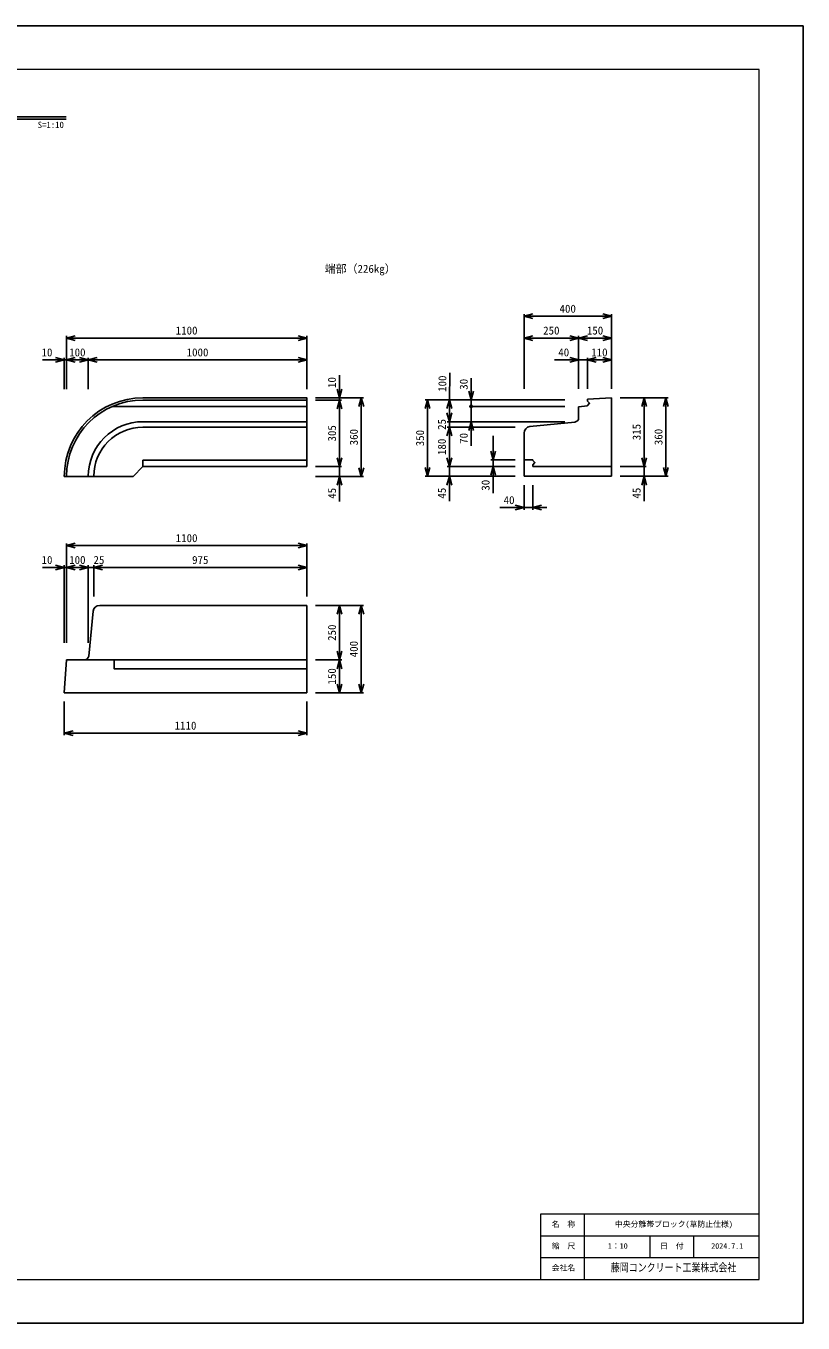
# Model space of a CAD drawing. Units: millimetres, scale not verified. Extents: x -4200 to 4200, y -2970 to 2970.
# Drawn here: x 644 to 4200, y -2970 to 2970 of the extents above; entities that cross this region are included whole.
import ezdxf
from ezdxf.enums import TextEntityAlignment as Align

# ---------------------------------------------------------------- set-up
doc = ezdxf.new("R2010")
doc.units = ezdxf.units.MM
doc.header["$LTSCALE"] = 10
for name, color, linetype, lineweight in [('0-0_DIM', 7, 'Continuous', 25), ('0-1_Defpoints', 5, 'Continuous', 25), ('0-2_OUTLINE', 3, 'Continuous', 25), ('0-4_TXT', 7, 'Continuous', 25), ('0-5_WAKU', 3, 'Continuous', 13), ('0-6_WAKU-LINE', 7, 'Continuous', 13)]:
    doc.layers.add(name, color=color, linetype=linetype, lineweight=lineweight)
doc.layers.add('0-7_WAKU-TXT', color=7, linetype='Continuous')
doc.styles.add('ＭＳ ゴシック', font='')
doc.styles.get('ＭＳ ゴシック').set_extended_font_data('MS Gothic')

msp = doc.modelspace()

# ---------------------------------------------------------------- linework, layer by layer
at = {"layer": '0-0_DIM'}
for p, q in [((2923.26, 1307.7), (2923.26, 1650.83)), ((3323.26, 1640.83), (2923.26, 1640.83)), ((3323.26, 1307.7), (3323.26, 1650.83)), ((829.35, 1307), (829.35, 1550.83)), ((1929.35, 1307), (1929.35, 1550.83)), ((3173.26, 1307.7), (3173.26, 1550.83)), ((1929.35, 1540.83), (829.35, 1540.83)), ((2923.26, 1540.83), (3173.26, 1540.83)), ((3323.26, 1540.83), (3173.26, 1540.83)), ((719.35, 1440.83), (819.35, 1440.83)), ((819.35, 1307), (819.35, 1450.83)), ((829.35, 1440.83), (819.35, 1440.83)), ((929.35, 1440.83), (829.35, 1440.83)), ((929.35, 1307), (929.35, 1450.83)), ((1929.35, 1440.83), (929.35, 1440.83)), ((3063.26, 1440.83), (3173.26, 1440.83)), ((3213.26, 1440.83), (3173.26, 1440.83)), ((3213.26, 1307.7), (3213.26, 1450.83)), ((3323.26, 1440.83), (3213.26, 1440.83)), ((2078.73, 1371.36), (2078.73, 1267)), ((2583.37, 1381.4), (2581.47, 1256.43)), ((1969.35, 1267), (2188.73, 1267)), ((1969.35, 1257), (2088.73, 1257)), ((2178.73, 1267), (2178.73, 907)), ((3110.73, 1257.7), (2471.48, 1257.7)), ((2481.48, 1257.7), (2481.48, 907.7)), ((3363.26, 1267.7), (3582.64, 1267.7)), ((3472.64, 952.7), (3472.64, 1267.7)), ((3572.64, 1267.7), (3572.64, 907.7)), ((3110.73, 1227.7), (2671.48, 1227.7)), ((2681.48, 1227.7), (2681.48, 1157.7)), ((3110.73, 1157.7), (2571.48, 1157.7)), ((2883.26, 1132.7), (2571.48, 1132.7)), ((2581.48, 952.7), (2581.48, 1132.7)), ((2681.48, 1046.71), (2681.48, 1157.7)), ((2781.48, 1093.69), (2781.48, 982.7)), ((1969.35, 952), (2088.73, 952)), ((2078.73, 952), (2078.73, 907)), ((2883.26, 952.7), (2571.48, 952.7)), ((2581.48, 952.7), (2581.48, 907.7)), ((2883.26, 982.7), (2771.48, 982.7)), ((2781.48, 952.7), (2781.48, 982.7)), ((2781.48, 831.13), (2781.48, 952.7)), ((3363.26, 952.7), (3482.64, 952.7)), ((3472.64, 952.7), (3472.64, 907.7)), ((1969.35, 907), (2188.73, 907)), ((2078.73, 907), (2078.73, 792.32)), ((2883.26, 907.7), (2471.48, 907.7)), ((2581.48, 907.7), (2581.48, 793.02)), ((3363.26, 907.7), (3582.64, 907.7)), ((3472.64, 907.7), (3472.64, 793.02)), ((2923.26, 867.7), (2923.26, 754.22)), ((2963.26, 867.7), (2963.26, 754.22)), ((2813.26, 764.22), (2923.26, 764.22)), ((2963.26, 764.22), (2923.26, 764.22)), ((3027.2, 764.22), (2963.26, 764.22)), ((829.35, 144.27), (829.35, 600.27)), ((1929.35, 356.44), (1929.35, 600.27)), ((1929.35, 590.27), (829.35, 590.27)), ((719.35, 490.27), (819.35, 490.27)), ((819.35, 144.27), (819.35, 500.27)), ((829.35, 490.27), (819.35, 490.27)), ((929.35, 490.27), (829.35, 490.27)), ((929.35, 144.27), (929.35, 500.27)), ((929.35, 490.27), (954.35, 490.27)), ((954.35, 356.44), (954.35, 500.27)), ((1929.35, 490.27), (954.35, 490.27)), ((1969.35, 316.44), (2188.73, 316.44)), ((2078.73, 66.44), (2078.73, 316.44)), ((2178.73, 316.44), (2178.73, -83.56)), ((1969.35, 66.44), (2089.11, 66.44)), ((2078.73, 66.44), (2078.73, -83.56)), ((1969.35, -83.56), (2188.73, -83.56)), ((819.35, -123.56), (819.35, -278.35)), ((1929.35, -123.56), (1929.35, -278.35)), ((1929.35, -268.35), (819.35, -268.35))]:
    msp.add_line(p, q, dxfattribs=at)
for points in [[(2963.26, 1630.11), (2923.26, 1640.83), (2963.26, 1651.55)], [(3283.26, 1630.11), (3323.26, 1640.83), (3283.26, 1651.55)], [(869.35, 1530.11), (829.35, 1540.83), (869.35, 1551.55)], [(1889.35, 1530.11), (1929.35, 1540.83), (1889.35, 1551.55)], [(2963.26, 1530.11), (2923.26, 1540.83), (2963.26, 1551.55)], [(3133.26, 1530.11), (3173.26, 1540.83), (3133.26, 1551.55)], [(3213.26, 1530.11), (3173.26, 1540.83), (3213.26, 1551.55)], [(3283.26, 1530.11), (3323.26, 1540.83), (3283.26, 1551.55)], [(779.35, 1430.11), (819.35, 1440.83), (779.35, 1451.55)], [(869.35, 1430.11), (829.35, 1440.83), (869.35, 1451.55)], [(889.35, 1430.11), (929.35, 1440.83), (889.35, 1451.55)], [(969.35, 1430.11), (929.35, 1440.83), (969.35, 1451.55)], [(1889.35, 1430.11), (1929.35, 1440.83), (1889.35, 1451.55)], [(3133.26, 1430.11), (3173.26, 1440.83), (3133.26, 1451.55)], [(3253.26, 1430.11), (3213.26, 1440.83), (3253.26, 1451.55)], [(3283.26, 1430.11), (3323.26, 1440.83), (3283.26, 1451.55)], [(2068.01, 1307), (2078.73, 1267), (2089.45, 1307)], [(2681.48, 1227.7), (2681.48, 1257.7), (2681.48, 1357.7)], [(2068.01, 1217), (2078.73, 1257), (2089.45, 1217)], [(2078.73, 952), (2078.73, 1257), (2078.73, 1267)], [(2168.01, 1227), (2178.73, 1267), (2189.45, 1227)], [(2470.76, 1217.7), (2481.48, 1257.7), (2492.19, 1217.7)], [(2570.76, 1217.7), (2581.48, 1257.7), (2592.19, 1217.7)], [(2581.48, 1132.7), (2581.48, 1157.7), (2581.48, 1257.7)], [(2670.76, 1297.7), (2681.48, 1257.7), (2692.19, 1297.7)], [(3461.92, 1227.7), (3472.64, 1267.7), (3483.36, 1227.7)], [(3561.92, 1227.7), (3572.64, 1267.7), (3583.36, 1227.7)], [(2570.76, 1197.7), (2581.48, 1157.7), (2592.19, 1197.7)], [(2570.76, 1092.7), (2581.48, 1132.7), (2592.19, 1092.7)], [(2670.76, 1117.7), (2681.48, 1157.7), (2692.19, 1117.7)], [(2770.76, 1022.7), (2781.48, 982.7), (2792.19, 1022.7)], [(2068.01, 992), (2078.73, 952), (2089.45, 992)], [(2570.76, 992.7), (2581.48, 952.7), (2592.19, 992.7)], [(2770.76, 912.7), (2781.48, 952.7), (2792.19, 912.7)], [(3461.92, 992.7), (3472.64, 952.7), (3483.36, 992.7)], [(2068.01, 867), (2078.73, 907), (2089.45, 867)], [(2168.01, 947), (2178.73, 907), (2189.45, 947)], [(2492.19, 947.7), (2481.48, 907.7), (2470.76, 947.7)], [(2570.76, 867.7), (2581.48, 907.7), (2592.19, 867.7)], [(3461.92, 867.7), (3472.64, 907.7), (3483.36, 867.7)], [(3561.92, 947.7), (3572.64, 907.7), (3583.36, 947.7)], [(2883.26, 753.51), (2923.26, 764.22), (2883.26, 774.94)], [(3003.26, 753.51), (2963.26, 764.22), (3003.26, 774.94)], [(869.35, 579.56), (829.35, 590.27), (869.35, 600.99)], [(1889.35, 579.56), (1929.35, 590.27), (1889.35, 600.99)], [(779.35, 479.56), (819.35, 490.27), (779.35, 500.99)], [(869.35, 479.56), (829.35, 490.27), (869.35, 500.99)], [(889.35, 479.56), (929.35, 490.27), (889.35, 500.99)], [(994.35, 479.56), (954.35, 490.27), (994.35, 500.99)], [(1889.35, 479.56), (1929.35, 490.27), (1889.35, 500.99)], [(2089.45, 276.44), (2078.73, 316.44), (2068.01, 276.44)], [(2189.45, 276.44), (2178.73, 316.44), (2168.01, 276.44)], [(2089.45, 106.44), (2078.73, 66.44), (2068.01, 106.44)], [(2089.45, 26.44), (2078.73, 66.44), (2068.01, 26.44)], [(2068.01, -43.56), (2078.73, -83.56), (2089.45, -43.56)], [(2168.01, -43.56), (2178.73, -83.56), (2189.45, -43.56)], [(859.35, -279.07), (819.35, -268.35), (859.35, -257.63)], [(1889.35, -279.07), (1929.35, -268.35), (1889.35, -257.63)]]:
    msp.add_lwpolyline(points, dxfattribs=at)
msp.add_circle((2681.48, 1227.7), 5, dxfattribs=at)
at = {"layer": '0-1_Defpoints'}
msp.add_lwpolyline([(-4200, -2970), (4200, -2970), (4200, 2970), (-4200, 2970)], close=True, dxfattribs=at)
at = {"layer": '0-2_OUTLINE'}
for p, q in [((1179.35, 1257), (1929.35, 1257)), ((3323.26, 1267.7), (3213.26, 1260.37)), ((3213.26, 1252.37), (3213.26, 1260.37)), ((3323.26, 907.7), (3323.26, 1267.7)), ((1039.17, 1227.7), (1929.35, 1227.7)), ((3173.26, 1226.37), (3213.26, 1230.37)), ((3173.26, 1175.8), (3173.26, 1226.37)), ((3213.26, 1230.37), (3213.26, 1232.37)), ((1179.35, 1157.7), (1929.35, 1157.7)), ((1179.35, 1132.7), (1929.35, 1132.7)), ((2950.28, 1135.4), (3155.25, 1155.9)), ((2923.26, 907.7), (2923.26, 1105.55)), ((1179.35, 952), (1134.35, 907)), ((1179.35, 982), (1929.35, 982)), ((1179.35, 982), (1179.35, 952)), ((1179.35, 952), (1929.35, 952)), ((2923.26, 982.7), (2963.26, 982.7)), ((2963.26, 980.7), (2963.26, 982.7)), ((2963.26, 952.7), (2963.26, 960.7)), ((2963.26, 952.7), (3323.26, 952.7)), ((819.35, 907), (1134.35, 907)), ((2923.26, 907.7), (3323.26, 907.7)), ((981.5, 316.44), (1929.35, 316.44)), ((1929.35, 316.44), (1929.35, -83.56)), ((931.15, 84.45), (951.65, 289.43)), ((829.35, 66.44), (819.35, -83.56)), ((829.35, 66.44), (1929.35, 66.44)), ((819.35, -83.56), (1929.35, -83.56))]:
    msp.add_line(p, q, dxfattribs=at)
for points in [[(1179.35, 1267), (1929.35, 1267), (1929.35, 952)], [(3213.26, 1232.37), (3223.26, 1242.37), (3213.26, 1252.37)], [(2963.26, 960.7), (2973.26, 970.7), (2963.26, 980.7)], [(1047.58, 66.44), (1047.58, 26.44), (1929.35, 26.44)]]:
    msp.add_lwpolyline(points, dxfattribs=at)
for centre, radius, start, end in [((1179.35, 907), 360, 90, 180), ((1179.35, 907), 350, 90, 180), ((1179.35, 907.7), 250, 90, 180), ((1179.35, 907.7), 225, 90, 180), ((2953.26, 1105.55), 30, 95.71059, 180), ((3153.26, 1175.8), 20, 275.71059, 0), ((981.5, 286.44), 30, 90, 174.28941), ((911.25, 86.44), 20, 270, 354.28941)]:
    msp.add_arc(centre, radius, start, end, dxfattribs=at)
at = {"layer": '0-4_TXT'}
for p, q in [((-828.71, 2553.33), (828.71, 2553.33)), ((-828.71, 2543.73), (828.71, 2543.73))]:
    msp.add_line(p, q, dxfattribs=at)
at = {"layer": '0-5_WAKU'}
for p, q in [((3000, -2470), (4000, -2470)), ((3000, -2770), (3000, -2470))]:
    msp.add_line(p, q, dxfattribs=at)
msp.add_lwpolyline([(-4000, -2770), (4000, -2770), (4000, 2770), (-4000, 2770)], close=True, dxfattribs=at)
at = {"layer": '0-6_WAKU-LINE'}
for p, q in [((3200, -2770), (3200, -2470)), ((3000, -2570), (4000, -2570)), ((3500, -2670), (3500, -2570)), ((3700, -2670), (3700, -2570)), ((3000, -2670), (4000, -2670))]:
    msp.add_line(p, q, dxfattribs=at)

# ---------------------------------------------------------------- texts
at = {"layer": '0-0_DIM', "style": 'ＭＳ ゴシック'}
for s, p in [('400', (3085.76, 1645.83)), ('1100', (1329.35, 1545.83)), ('250', (3010.76, 1545.83)), ('150', (3210.76, 1545.83)), ('10', (715.3, 1445.83)), ('100', (841.85, 1445.83)), ('1000', (1379.35, 1445.83)), ('40', (3079.97, 1445.83)), ('110', (3230.76, 1445.83)), ('40', (2829.97, 769.22)), ('1100', (1329.35, 595.27)), ('10', (715.3, 495.27)), ('100', (841.85, 495.27)), ('25', (953.09, 495.27)), ('975', (1404.35, 495.27)), ('1110', (1324.35, -263.35))]:
    msp.add_text(s, height=36.66, dxfattribs=at).set_placement(p, align=Align.BOTTOM_LEFT)
for s, rotation, p in [('100', 89.338, (2578.2, 1293.94)), ('10', 90, (2073.73, 1312.02)), ('30', 90, (2676.48, 1303.97)), ('305', 90, (2073.73, 1067)), ('25', 90, (2576.48, 1120.2)), ('315', 90, (3467.64, 1072.7)), ('360', 90, (2173.73, 1049.5)), ('350', 90, (2476.48, 1045.2)), ('180', 90, (2576.48, 1005.2)), ('70', 90, (2676.48, 1056.31)), ('360', 90, (3567.64, 1050.2)), ('45', 90, (2073.73, 804.76)), ('45', 90, (2576.48, 805.46)), ('30', 90, (2776.48, 841.8)), ('45', 90, (3467.64, 805.46)), ('250', 90, (2073.73, 153.94)), ('400', 90, (2173.73, 78.94)), ('150', 90, (2073.73, -46.06))]:
    msp.add_text(s, height=36.66, rotation=rotation, dxfattribs=at).set_placement(p, align=Align.BOTTOM_LEFT)
at = {"layer": '0-4_TXT', "style": 'ＭＳ ゴシック'}
for s, height, p in [('S', 29.33, (697.82, 2493.65)), ('=', 29.33, (717.82, 2493.65)), ('1', 29.33, (737.82, 2493.65)), (':', 29.33, (757.82, 2493.65)), ('1', 29.33, (777.82, 2493.65)), ('0', 29.33, (797.82, 2493.65)), ('端部（226kg）', 36.66, (2011.31, 1828.45))]:
    msp.add_text(s, height=height, dxfattribs=at).set_placement(p, align=Align.BOTTOM_LEFT)
at = {"layer": '0-7_WAKU-TXT', "style": 'ＭＳ ゴシック'}
for s, p in [('名\u3000称', (3049.95, -2537.5)), ('中央分離帯ブロック(草防止仕様)', (3339, -2537.5)), ('縮\u3000尺', (3049.95, -2637.5)), ('1：10', (3306.75, -2637.5)), ('日\u3000付', (3545.95, -2637.5)), ('2024.7.1', (3780, -2637.5)), ('会社名', (3049.95, -2737.5))]:
    msp.add_text(s, height=25.66, dxfattribs=at).set_placement(p, align=Align.BOTTOM_LEFT)
at = {"layer": '0-7_WAKU-TXT', "style": 'ＭＳ ゴシック', "width": 0.8}
msp.add_text('藤岡コンクリート工業株式会社', height=36.66, dxfattribs=at).set_placement((3320, -2745), align=Align.BOTTOM_LEFT)

doc.saveas('drawing.dxf')
